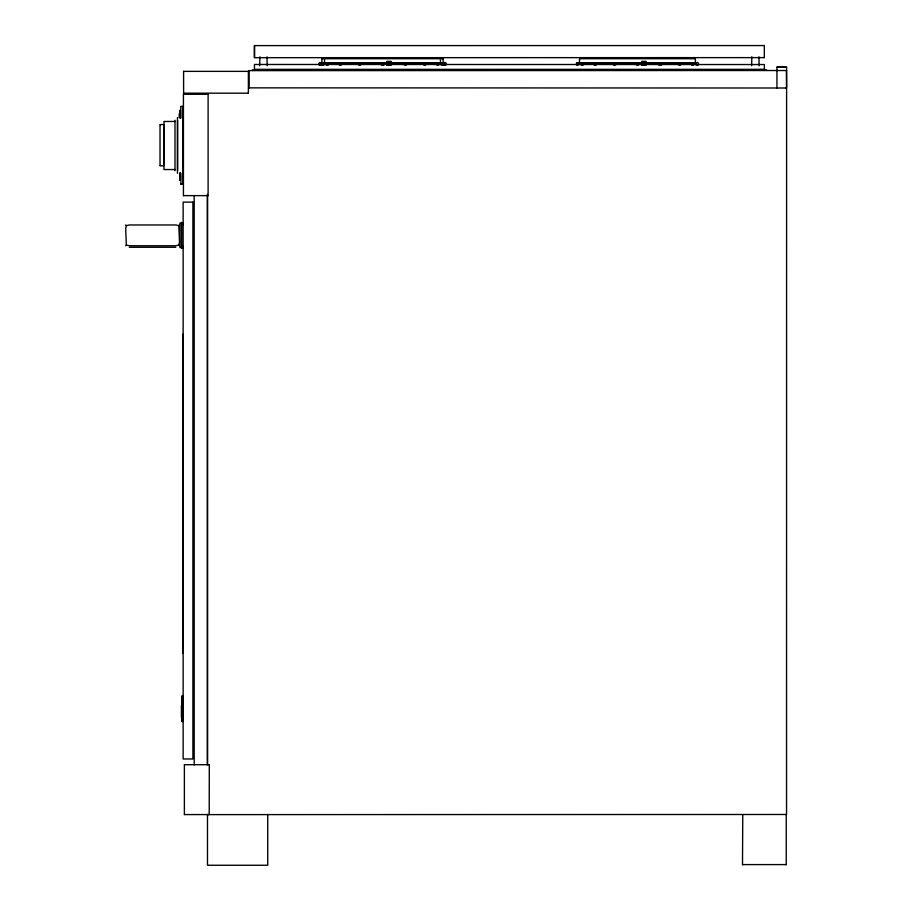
<?xml version="1.0" encoding="UTF-8"?>
<svg xmlns="http://www.w3.org/2000/svg" width="911" height="911" viewBox="0 0 911 911"><rect width="100%" height="100%" fill="white"/><g stroke="black" fill="none" stroke-linecap="round" stroke-linejoin="round"><path stroke-width="1.37" d="M764.352 57.621L254.476 57.678L254.476 45.607L764.352 45.561L764.306 57.666M125.684 224.971L126.356 225.643L125.684 228.627L126.356 245.082L125.684 245.754M160.029 124.534L160.029 165.813M183.601 71.172L183.601 93.389M163.786 165.813L163.786 124.534M179.979 110.345L179.877 117.77M180.788 106.428L180.788 118.339M183.43 94.14L183.43 195.751M180.458 180.23L180.458 172.908M182.792 184.136L182.792 106.428M180.082 222.99L180.082 247.735M179.49 245.754L178.818 245.082L179.49 242.098L178.818 225.643L179.49 224.971M183.259 247.735L183.259 246.141M208.107 195.751L208.107 94.14M249.102 70.523L249.102 87.968M248.384 93.389L248.384 71.172M259.874 56.812L259.726 65.706M181.904 696.084L181.904 721.455M183.02 721.455L183.02 696.084M184.375 764.602L184.375 814.673M381.322 62.905L381.322 65.034L383.69 65.057M383.679 65.034L383.69 62.984M423.569 62.905C421.554 66.127 428.011 65.865 425.927 62.905M436.517 62.905C434.501 66.127 440.958 65.865 438.874 62.905M443.839 62.882C446.515 60.65 447.631 67.004 443.839 65.057M267.732 814.434L267.732 865.256L207.959 865.256M659.12 62.984L659.12 65.057M678.524 62.905C676.509 66.127 682.965 65.865 680.881 62.905M691.472 62.905C689.456 66.127 695.913 65.865 693.829 62.905M696.027 62.905C699.261 60.695 699.534 67.141 696.106 65.057M751.814 56.812L751.666 65.706M776.946 67.118L776.946 88.003M742.761 814.639L742.499 864.858M786.535 814.616L786.603 67.118M786.239 864.858L786.239 814.377M180.458 117.667L180.458 110.345M179.979 180.23L179.979 172.908M180.788 184.136L180.89 184.045A2.243 1.583 0 0 0 182.69 184.045M321.23 62.905C318.372 60.855 317.483 66.936 321.15 65.057M180.378 223.286L183.259 222.99M661.5 62.905L661.511 65.057L659.211 65.057M766.504 69.919L252.324 69.919M249.215 70.637L786.569 70.523M184.477 814.571L209.2 814.571L209.302 764.602M183.806 71.377L248.179 71.377M183.566 94.277L207.981 94.277M248.179 93.184L183.806 93.184M777.049 67.22L786.5 67.22M207.981 195.626L183.566 195.626M126.356 225.643L129.339 224.971L175.834 224.971L178.818 225.643M785.931 87.968L786.569 87.331L786.455 70.637M178.818 245.082L175.834 245.754L129.339 245.754L126.356 245.082M182.974 247.439L180.378 247.439M182.006 696.186L182.917 696.186M182.917 721.353L182.006 721.353M184.477 764.693L209.2 764.693M786.398 814.48L208.3 814.616M785.977 864.596L742.761 864.596M326.195 62.882C323.997 66.321 330.841 65.717 328.393 62.882M339.143 62.882C336.945 66.321 343.789 65.717 341.34 62.882M358.524 62.882C356.326 66.321 363.182 65.717 360.733 62.882M404.256 62.882C402.058 66.321 408.914 65.717 406.465 62.882M581.15 62.882C578.952 66.321 585.796 65.717 583.347 62.882M594.097 62.882C591.899 66.321 598.743 65.717 596.295 62.882M613.479 62.882C611.213 66.093 618.068 66.002 615.688 62.882M636.345 62.882C634.147 66.321 641.002 65.717 638.554 62.882M321.959 58.703L443.031 58.703M579.612 58.703L695.287 58.703M386.776 61.39L390.796 61.39M641.731 61.39L645.751 61.39M324.031 62.734C320.74 60.923 320.387 66.981 323.849 65.057M324.658 62.734L386.275 62.734M390.045 62.734L443.441 62.882L443.441 65.057L441.152 65.057M579.612 62.734L641.23 62.734M644.999 62.734L695.287 62.734M320.615 62.961L386.355 62.961M390.215 62.961L444.374 62.961M578.269 62.961L641.31 62.961M645.17 62.961L696.63 62.961M777.39 66.765L784.997 66.765M760.184 69.304L763.805 69.35M255.012 69.35L760.138 69.35M786.045 88.003L249.215 87.855M179.877 114.057L179.205 114.057L179.205 117.77M164.379 121.47L175.163 121.47M164.379 169.548L175.163 169.548M129.339 247.268L175.834 247.268M207.48 864.801L207.48 814.434M758.954 56.812L759.091 65.706M267.014 56.812L267.151 65.706M180.89 184.045L180.788 173.659M182.974 223.286L183.259 224.584M764.363 69.247L764.363 64.533L254.465 64.476L254.454 69.247M695.4 58.987L695.4 62.438M645.876 61.675L645.876 65.319M645.592 61.675L645.592 65.319M644.806 61.675L644.806 65.319M643.735 61.675L643.735 65.319M642.676 61.675L642.676 65.319M641.891 61.675L641.891 65.319M641.606 61.675L641.606 65.319M579.498 58.987L579.498 62.438M443.145 58.987L443.145 62.438M440.446 58.987L440.446 62.438M390.921 61.675L390.921 65.319M390.637 61.675L390.637 65.319M389.851 61.675L389.851 65.319M388.781 61.675L388.781 65.319M387.722 61.675L387.722 65.319M386.936 61.675L386.936 65.319M386.651 61.675L386.651 65.319M324.544 58.987L324.544 62.438M321.845 58.987L321.845 62.438M254.465 45.573L254.465 57.655M207.583 195.102L207.583 764.113M207.344 194.362L207.344 764.933M194.191 195.785L194.191 764.933M182.906 334.2L182.906 653.176M182.462 695.856L182.462 721.683M181.676 222.33L181.676 248.396M181.403 705.558L181.403 717.344M180.219 110.242L180.219 117.667M180.219 172.908L180.219 180.332M177.577 120.298L177.577 170.733M177.463 117.599L177.463 173.42M174.992 120.298L174.992 170.733M163.98 121.641L163.98 169.378M180.89 106.53A2.243 1.583 0 0 1 182.69 106.53M163.524 165.551A3.462 2.448 0 0 1 160.29 165.551M160.29 124.796A3.462 2.448 0 0 1 163.524 124.796M576.515 62.905C575.638 69.054 582.744 61.333 576.515 62.905M192.904 202.117L183.134 202.117L183.134 758.977L192.904 758.977L192.904 202.117"/></g></svg>
